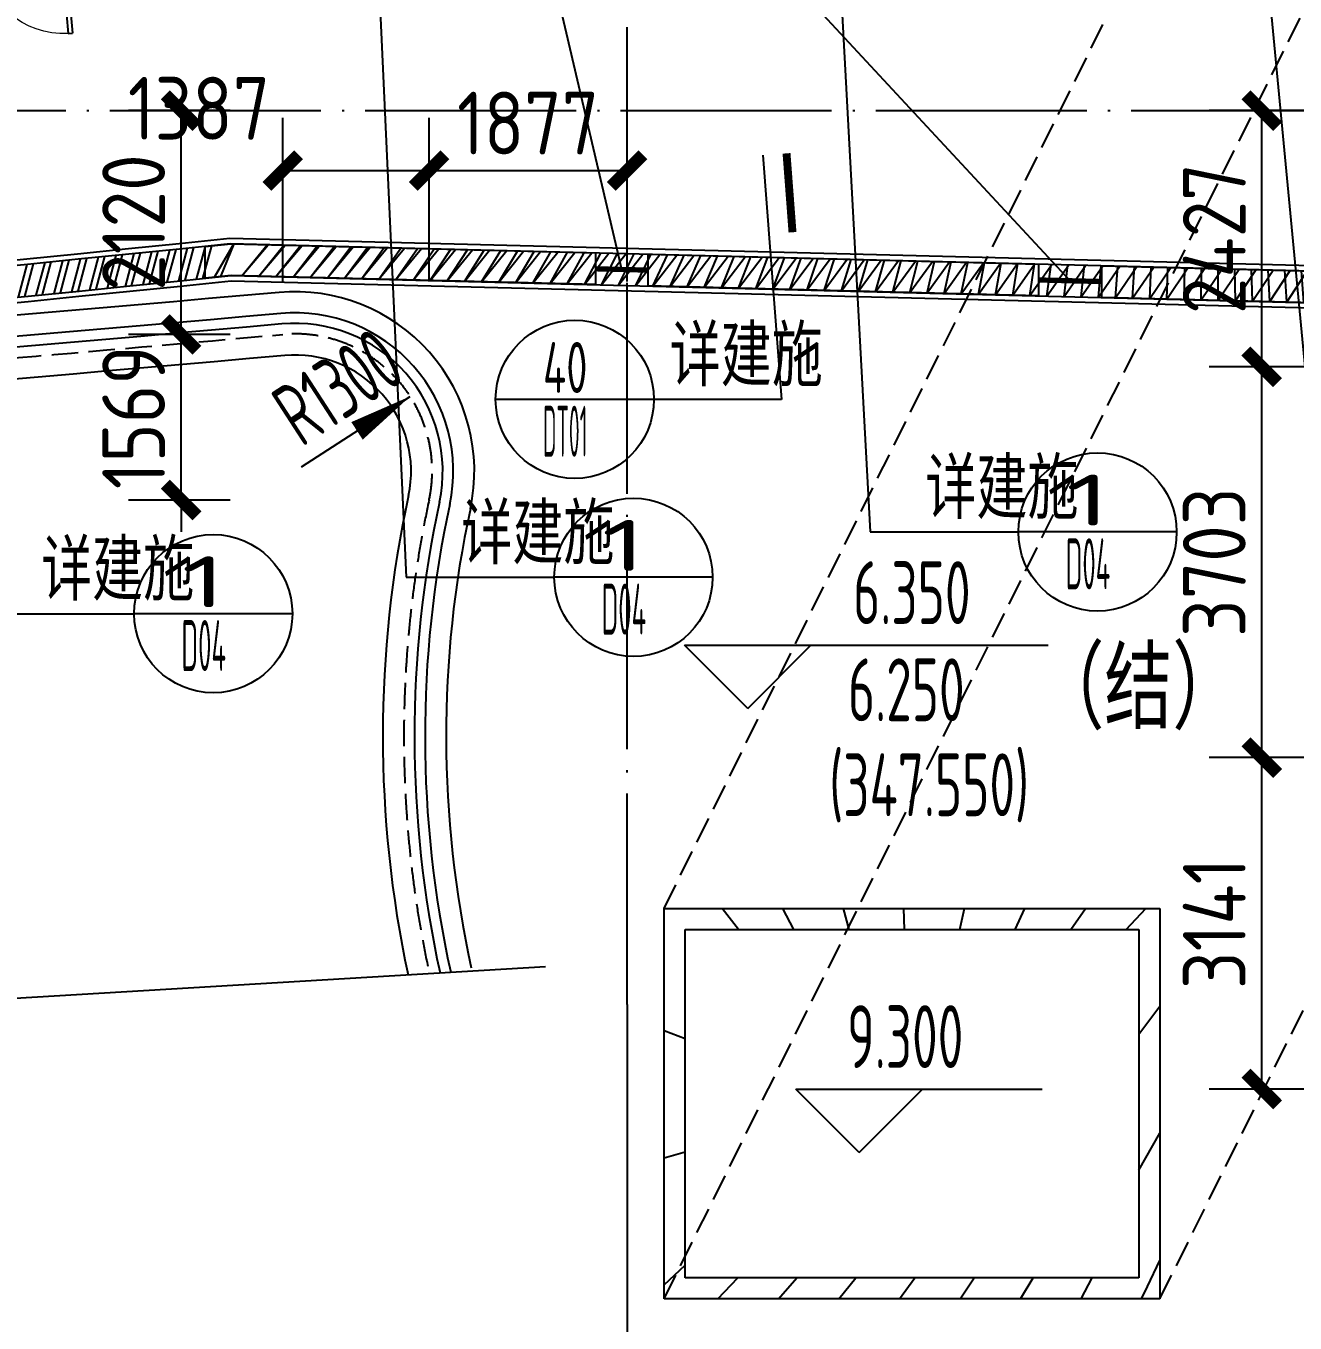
# Model space of a CAD drawing. Header units: inches. Extents: x 0 to 1813292486, y 0 to 3473589894.
# Drawn here: x 600645287 to 600657317, y 3473189729 to 3473202021 of the extents above; entities that cross this region are included whole.
import ezdxf
from ezdxf.enums import TextEntityAlignment as Align

# ---------------------------------------------------------------- set-up
doc = ezdxf.new("R2010")
doc.units = ezdxf.units.IN
doc.header["$LTSCALE"] = 1000
doc.header["$MEASUREMENT"] = 0
doc.linetypes.add('AX-MALL-GIRD-200$0$DOTE', pattern=[2.4200000000000004, 2, -0.2, 0.02, -0.2])
doc.linetypes.add('AX-MALL-WALL-P02-QT$0$DASH', pattern=[0.35, 0.25, -0.1])
for name, color, linetype in [('A-Anno-Note', 241, 'Continuous'), ('AX-MALL-DIM-P02$0$A-Anno-Dims', 3, 'Continuous'), ('AX-MALL-DIM-P02$0$A-Detl-Thin', 131, 'Continuous'), ('AX-MALL-DIM-P02$0$DIM_LEAD', 3, 'Continuous'), ('AX-MALL-DIM-SY-P02$0$A-Anno-Note', 241, 'Continuous'), ('AX-MALL-DIM-SY-P02$0$DIM_IDEN', 3, 'Continuous'), ('AX-MALL-GIRD-200$0$A-Grid', 222, 'AX-MALL-GIRD-200$0$DOTE'), ('AX-MALL-GIRD-200$0$A-Grid-Iden', 11, 'Continuous'), ('AX-MALL-P02-200$0$A-Anno-Note', 241, 'Continuous'), ('AX-MALL-WALL-P02$0$A-Anno-Note', 241, 'Continuous'), ('AX-MALL-WALL-P02-QT$0$A-Anno-Dims', 3, 'Continuous'), ('AX-MALL-WALL-P02-QT$0$A-Detl-Fine', 152, 'Continuous'), ('AX-MALL-WALL-P02-QT$0$A-Detl-Patt', 8, 'Continuous'), ('AX-MALL-WALL-P02-QT$0$A-Detl-Thin', 131, 'Continuous'), ('AX-MALL-WALL-P02-QT$0$A-Fixt', 81, 'Continuous'), ('AX-MALL-WALL-P02-QT$0$A-Hdrl', 31, 'Continuous'), ('AX-MALL-WALL-P02-QT$0$A-Wall', 2, 'Continuous'), ('AX-MALL-WALL-P02-QT$0$A-Wall-Patt', 13, 'Continuous'), ('AX-MALL-WALL-P02-QT$0$A-Wind', 4, 'Continuous'), ('AX-MALL-WORD-P02$0$A-Anno-Levl', 201, 'Continuous'), ('AX-MALL-WORD-P02$0$A-Anno-Note', 241, 'Continuous'), ('AX-MALL-ZTKD-P02$0$A-Anno-Note', 241, 'Continuous')]:
    doc.layers.add(name, color=color, linetype=linetype)
doc.styles.add('AX-MALL-DIM-P02$0$_TCH_DIM', font='gbenor.shx')
doc.styles.add('AX-MALL-DIM-P02$0$_TCH_DIM_T3', font='gbenor.shx')
doc.styles.add('AX-MALL-DIM-SY-P02$0$_TCH_DIM', font='gbenor.shx')
doc.styles.add('AX-MALL-DIM-SY-P02$0$_TCH_LABEL', font='gbenor.shx')
doc.styles.add('AX-MALL-GIRD-200$0$_TCH_DIM_T3', font='gbenor.shx')
doc.styles.add('AX-MALL-WORD-P02$0$_TCH_DIM', font='gbenor.shx')
doc.dimstyles.new('AX-MALL-DIM-P02$0$_TCH_ARCH&&200', dxfattribs={"dimtxt": 595, "dimasz": 300, "dimexe": 500, "dimexo": 500, "dimgap": 152.5, "dimtad": 1, "dimdec": 0, "dimzin": 0, "dimdsep": 46, "dimtxsty": 'AX-MALL-DIM-P02$0$_TCH_DIM_T3', "dimblk": 'AX-MALL-DIM-P02$0$_ArchTick', "dimcen": 0.09, "dimclrt": 7, "dimazin": 2, "dimtfac": 1, "dimtdec": 0, "dimtix": 1, "dimtmove": 2, "dimatfit": 3, "dimfxl": 500, "dimtolj": 1, "dimtzin": 0, "dimarcsym": 0})
doc.dimstyles.new('AX-MALL-GIRD-200$0$_TCH_ARCH&&200', dxfattribs={"dimtxt": 595, "dimasz": 300, "dimexe": 500, "dimexo": 500, "dimgap": 152.5, "dimtad": 1, "dimdec": 0, "dimzin": 0, "dimdsep": 46, "dimtxsty": 'AX-MALL-GIRD-200$0$_TCH_DIM_T3', "dimblk": 'AX-MALL-GIRD-200$0$_ArchTick', "dimcen": 0.09, "dimclrt": 7, "dimazin": 2, "dimtfac": 1, "dimtdec": 0, "dimtix": 1, "dimtmove": 2, "dimatfit": 3, "dimfxl": 500, "dimtolj": 1, "dimtzin": 0, "dimarcsym": 0})
pattern_1 = [(45, (0, 359.0227), (-353.55353201463, 353.55353201463), [])]

# ---------------------------------------------------------------- blocks, each defined once
blk = doc.blocks.new('AX-MALL-WORD-P02')
at = {"layer": 'AX-MALL-WORD-P02$0$A-Anno-Levl'}
for p, q in [((600445073.4350839, 3473031184.303263), (600444720.6378946, 3473031956.01185)), ((600444720.6378946, 3473031956.01185), (600447952.4414387, 3473030752.0702)), ((600445073.4350839, 3473031184.303263), (600444720.6378946, 3473031956.01185)), ((600444720.6378946, 3473031956.01185), (600447952.4414392, 3473030752.0702)), ((600445073.4350839, 3473031184.303263), (600445845.1436708, 3473031537.100452)), ((600445073.4350839, 3473031184.303263), (600445845.1436708, 3473031537.100452)), ((600444594.6818409, 3473026873.176319), (600444241.8846514, 3473027644.884906)), ((600444241.8846514, 3473027644.884906), (600446429.8369403, 3473026829.808478)), ((600444594.6818409, 3473026873.176319), (600445366.3904276, 3473027225.973508))]:
    blk.add_line(p, q, dxfattribs=at)
at = {"layer": 'AX-MALL-WORD-P02$0$A-Anno-Note', "style": 'AX-MALL-WORD-P02$0$_TCH_DIM', "width": 0.7}
for s, height, p in [('6.350', 595, (600446289.7845272, 3473031585.099209)), ('6.250', 595, (600445922.3887999, 3473030739.855594)), ('（结）', 675.177304964539, (600447595.0911422, 3473030116.72489)), ('(347.550)', 595, (600445441.6095527, 3473029958.32462)), ('9.300', 595, (600444767.1800283, 3473027662.837486))]:
    blk.add_text(s, height=height, rotation=339.5681613331429, dxfattribs=at).set_placement(p)
blk = doc.blocks.new('AX-MALL-GIRD-200$0$_ArchTick')
at = {"color": 0, "linetype": 'ByBlock', "const_width": 0.4}
blk.add_lwpolyline([(-0.5, -0.5), (0.5, 0.5)], dxfattribs=at)
blk = doc.blocks.new('*D430')
at = {"layer": 'AX-MALL-GIRD-200$0$A-Grid-Iden', "color": 0, "lineweight": -2, "transparency": 16777216}
for p, q in [((600434976.9779152, 3473031418.591693), (600433231.5137566, 3473026733.150959)), ((600442848.5183473, 3473028486.211906), (600441103.054189, 3473023800.771173)), ((600433406.0601724, 3473027201.695033), (600441277.6006048, 3473024269.315247))]:
    blk.add_line(p, q, dxfattribs=at)
at = {"layer": 'AX-MALL-GIRD-200$0$A-Grid-Iden', "color": 0, "lineweight": -2, "transparency": 16777216, "xscale": 300, "yscale": 300, "zscale": 300}
for p, rotation in [((600433406.0601724, 3473027201.695033), 159.5681613086433), ((600441277.6006048, 3473024269.315247), 339.5681613086433)]:
    blk.add_blockref('AX-MALL-GIRD-200$0$_ArchTick', p, dxfattribs=dict(at, rotation=rotation))
at = {"layer": 'AX-MALL-GIRD-200$0$A-Grid-Iden', "color": 7, "transparency": 16777216, "insert": (600437498.9221628, 3473026157.194806), "char_height": 595, "attachment_point": 5, "rotation": 339.5681613087273, "style": 'AX-MALL-GIRD-200$0$_TCH_DIM_T3'}
blk.add_mtext('\\A1;8400', dxfattribs=at)
blk = doc.blocks.new('*D431')
at = {"layer": 'AX-MALL-GIRD-200$0$A-Grid-Iden', "color": 0, "lineweight": -2, "transparency": 16777216}
for p, q in [((600442848.5183469, 3473028486.211906), (600441103.0541886, 3473023800.771173)), ((600450720.0587807, 3473025553.83212), (600448974.5946224, 3473020868.391387)), ((600441277.6006047, 3473024269.315247), (600449149.1410384, 3473021336.93546))]:
    blk.add_line(p, q, dxfattribs=at)
at = {"layer": 'AX-MALL-GIRD-200$0$A-Grid-Iden', "color": 0, "lineweight": -2, "transparency": 16777216, "xscale": 300, "yscale": 300, "zscale": 300}
for p, rotation in [((600441277.6006047, 3473024269.315247), 159.5681613090017), ((600449149.1410384, 3473021336.93546), 339.5681613090017)]:
    blk.add_blockref('AX-MALL-GIRD-200$0$_ArchTick', p, dxfattribs=dict(at, rotation=rotation))
at = {"layer": 'AX-MALL-GIRD-200$0$A-Grid-Iden', "color": 7, "transparency": 16777216, "insert": (600445370.4625957, 3473023224.81502), "char_height": 595, "attachment_point": 5, "rotation": 339.56816133717393, "style": 'AX-MALL-GIRD-200$0$_TCH_DIM_T3'}
blk.add_mtext('\\A1;8400', dxfattribs=at)
blk = doc.blocks.new('AX-MALL-WALL-P02-QT$0$tj')
at = {"layer": 'AX-MALL-WALL-P02-QT$0$A-Detl-Patt'}
h = blk.add_hatch(dxfattribs=at)
h.set_pattern_fill('STEEL', color=256, scale=100.0000000000001, angle=50.43183869082386)
h.set_pattern_definition([(75.00000000004839, (-14278.19445574284, 156289.8254051208), (-153.3407249234246, 41.08752340989569), []), (75.00000000004839, (-14317.88195610046, 156358.5661673546), (-153.3407249234246, 41.08752340989569), [])])
edge = h.paths.add_edge_path()
edge.add_arc((274302.9537697641, 370915.3693751197), 354853.2281302969, 270.9601093956941, 275.9513128638887)
edge.add_line((311095.3180618286, 17974.67259407043), (323404.2928284407, 17664.898229599))
edge.add_arc((337498.5854798314, -5423.033113246463), 27049.98445535583, 84.4296474408203, 121.40245730350341, ccw=False)
edge.add_line((340124.270958662, 21499.21483898163), (352435.6233639717, 23411.5238032341))
edge.add_line((352435.6233639717, 23411.5238032341), (352460.3320846558, 23263.57286787033))
edge.add_arc((262948.9762239404, 558936.3422532297), 543099.989586636, 279.486523026639, 288.5053300047131)
edge.add_line((435325.042740941, 43917.80823612213), (435185.9318172932, 44187.60760259628))
edge.add_arc((262948.9762341097, 558936.342259489), 542799.9895904897, 279.51816553668203, 288.50044427399206, ccw=False)
edge.add_line((352706.5441896915, 23608.95860147476), (352681.7270303965, 23756.88773488998))
edge.add_line((352681.7270303965, 23756.88773488998), (340117.7681742907, 21803.84383869171))
edge.add_arc((337510.0970116529, -5455.006554111635), 27383.29552171703, 84.53552636432372, 121.2026843873002)
edge.add_line((323323.7129554749, 17967.02113437653), (311085.7617697716, 18275.00808191299))
edge.add_arc((274273.8104503512, 371474.5356685471), 355112.6948552598, 270.96411062040687, 275.9501261722048, ccw=False)
edge.add_line((280248.9759351015, 16412.11376953125), (280248.9759185314, 16111.96136569977))
at = {"layer": 'AX-MALL-WALL-P02-QT$0$A-Anno-Dims'}
blk.add_lwpolyline([(288857.1425737143, 9925.344746112823), (301297.7050257975, 10665.22506613864), (301393.4524021485, 10986.47606685027), (301541.744501396, 10364.18228396449), (301634.609724993, 10685.26187376844), (314075.1721770763, 11425.14219379425)], dxfattribs=at)
at = {"layer": 'AX-MALL-WALL-P02-QT$0$A-Detl-Fine'}
blk.add_lwpolyline([(312776.6779203415, 15889.06128263474, 0.5057933304890928), (311603.0710744858, 17216.87819290161, -0.009862219660324335), (290201.3166089058, 15719.52766704559, -0.009862219660324335)], format="xyb", dxfattribs=at)
blk.add_arc((323333.2583994865, 13609.01555538177), 10799.99999568863, 167.812277594875, 192.0861970517644, dxfattribs=at)
at = {"layer": 'AX-MALL-WALL-P02-QT$0$A-Detl-Patt'}
blk.add_lwpolyline([(280198.975915432, 16060.34491729736, 0.02180849955295817), (311096.9104584455, 17924.61668777466), (323417.7743428946, 17614.54311561584, -0.1629356773668008), (340125.4079371691, 21448.86605024338), (352394.5430053473, 23353.968313694), (352419.2517255545, 23206.01737928391, 0.03942222493794532), (435396.202002883, 43888.90219545364), (435210.7234370708, 44248.62951469421, -0.03920937873966291), (352747.5828847885, 23666.53978204727), (352722.8640370369, 23813.88290309906, 0.001867459937400686), (340109.1358195543, 21853.10244989395, 0.1606924100046334), (323306.4717583656, 18015.03539133072), (311084.1675310135, 18325.06403398514, -0.02177831671389195), (280198.9759378433, 16460.54694795609), (280198.9759151936, 16060.34491682053)], format="xyb", dxfattribs=at)
blk.add_lwpolyline([(280248.9759185314, 16111.96136569977, 0.02178167726927171), (311095.3180618286, 17974.67259407043), (323404.2928284407, 17664.898229599, -0.162738558057914), (340124.270958662, 21499.21483898163), (352435.6233639717, 23411.5238032341), (352460.3320846558, 23263.57286787033, 0.0393722948737508), (435325.042740941, 43917.80823612213), (435185.9318172932, 44187.60760259628, -0.03921266428200118), (352706.5441896915, 23608.95860147476), (352681.7270303965, 23756.88773488998), (340117.7681742907, 21803.84383869171, 0.1613698761839217), (323323.7129554749, 17967.02113437653), (311085.7617697716, 18275.00808191299, -0.02175902998510405), (280248.9759351015, 16412.11376953125)], format="xyb", close=True, dxfattribs=at)
at = {"layer": 'AX-MALL-WALL-P02-QT$0$A-Detl-Patt', "linetype": 'AX-MALL-WALL-P02-QT$0$DASH'}
blk.add_lwpolyline([(312972.1701519489, 15846.83821773529, 0.5057933305651974), (311585.1802440882, 17416.07638263702, -0.009862219660373593), (290191.2955485582, 15919.27645206451, -0.009862219660373593)], format="xyb", dxfattribs=at)
blk.add_arc((323333.2583994865, 13609.01555538177), 10599.99999568863, 167.812277594875, 192.2513464885256, dxfattribs=at)
at = {"layer": 'AX-MALL-WALL-P02-QT$0$A-Detl-Thin'}
blk.add_lwpolyline([(313363.1546139717, 15762.39207792282, 0.5057933307449681), (311549.3985799551, 17814.47275686264, -0.009862219660295027), (290171.2534261942, 16318.77402639389, -0.009862219660295027)], format="xyb", dxfattribs=at)
blk.add_arc((323333.2583994865, 13609.01555538177), 10199.99999568863, 167.812277594875, 192.422894474626, dxfattribs=at)
at = {"layer": 'AX-MALL-WALL-P02-QT$0$A-Hdrl', "ltscale": 6}
for points in [[(313167.6623833179, 15804.6151509285, 0.5057933307811546), (311567.289411664, 17615.27457046509, -0.009862219660303602), (290181.2744878531, 16119.02524471283)], [(313069.9162671566, 15825.72667646408, 0.5057933306831415), (311576.2348271608, 17515.67547512054, -0.009862219660336973), (290186.285017252, 16019.15084171295, -0.009862219660336973)]]:
    blk.add_lwpolyline(points, format="xyb", dxfattribs=at)
for radius, end in [(10499.99999568863, 192.3362946655386), (10399.99999568863, 192.422894474626)]:
    blk.add_arc((323333.2583994865, 13609.01555538177), radius, 167.812277594875, end, dxfattribs=at)
blk = doc.blocks.new('AX-MALL-WALL-P02-QT$0$$DorLib2D$00000002')
for p, q in [((-0.5, -5.684341886080802e-17), (-0.5000000000000007, 0.4875)), ((-0.4750000000000007, 0.4875), (-0.5000000000000007, 0.4875)), ((-0.475, -2.842170943040401e-17), (-0.4750000000000007, 0.4875)), ((0.475, -2.842170943040401e-17), (0.4750000000000007, 0.4875)), ((0.4750000000000007, 0.4875), (0.5000000000000007, 0.4875)), ((0.5, -5.684341886080802e-17), (0.5000000000000007, 0.4875)), ((-0.5, -5.684341886080802e-17), (-0.475, -2.842170943040401e-17)), ((0.5, -5.684341886080802e-17), (0.475, -2.842170943040401e-17))]:
    blk.add_line(p, q)
at = {"lineweight": 13}
for centre, start, end in [((-0.4875, -4.263256414560601e-17), 0, 88.53071641864632), ((0.4875, -4.263256414560601e-17), 91.4692835813537, 180)]:
    blk.add_arc(centre, 0.4875, start, end, dxfattribs=at)
blk = doc.blocks.new('AX-MALL-DIM-SY-P02')
at = {"layer": 'AX-MALL-DIM-SY-P02$0$DIM_IDEN'}
for p, q in [((600444540.5457923, 3473039913.462859), (600442472.4323258, 3473033480.321378)), ((600448756.9820864, 3473038786.778435), (600446744.6779866, 3473032347.026937)), ((600452629.7655894, 3473037883.11028), (600450857.8227549, 3473031279.283369)), ((600447038.5611285, 3473036047.847753), (600446394.9948201, 3473033818.024379)), ((600445262.933006, 3473034239.750623), (600443857.3007858, 3473034763.389871)), ((600438619.7431436, 3473034547.310075), (600439937.1478397, 3473034056.538169)), ((600446394.9948201, 3473033818.024379), (600445262.9330059, 3473034239.750623)), ((600441342.7800598, 3473033532.898921), (600439937.1478398, 3473034056.538168)), ((600442472.4323258, 3473033480.321378), (600443789.837022, 3473032989.549472)), ((600445195.4692421, 3473032465.910225), (600443789.8370218, 3473032989.549472)), ((600446744.6779866, 3473032347.026937), (600448062.0826827, 3473031856.255032)), ((600449467.7149029, 3473031332.615784), (600448062.0826826, 3473031856.255032))]:
    blk.add_line(p, q, dxfattribs=at)
at = {"layer": 'AX-MALL-DIM-SY-P02$0$DIM_IDEN', "const_width": 75}
blk.add_lwpolyline([(600447254.737449, 3473035985.455458), (600447046.7631341, 3473035264.867723)], dxfattribs=at)
at = {"layer": 'AX-MALL-DIM-SY-P02$0$DIM_IDEN'}
for centre in [(600444560.1168958, 3473034501.570247), (600440639.9639498, 3473033794.718545), (600444492.6531321, 3473032727.729848), (600448764.8987929, 3473031594.435408)]:
    blk.add_circle(centre, 750, dxfattribs=at)
at = {"layer": 'AX-MALL-DIM-SY-P02$0$A-Anno-Note', "style": 'AX-MALL-DIM-SY-P02$0$_TCH_LABEL'}
for s, rotation, width, p, p2 in [('40', 339.5681613000222, 0.7773243953473064, (600444298.3149414, 3473034663.526218), (600444694.3441801, 3473034515.993706)), ('DT01', 339.5681613000222, 0.3962264151592051, (600444087.55421, 3473034097.770163), (600444483.5834486, 3473033950.237651)), ('1', 339.5681613000222, 3.000000000491123, (600440378.1619954, 3473033956.674516), (600440774.1912341, 3473033809.142004)), ('D04', 339.5681613000222, 0.488372093103206, (600440167.4012637, 3473033390.918461), (600440563.4305024, 3473033243.385949)), ('1', 339.5681612887383, 2.999999998905153, (600444230.8511775, 3473032889.68582), (600444626.8804159, 3473032742.153308)), ('D04', 339.5681613000222, 0.488372093103206, (600444020.090446, 3473032323.929765), (600444416.1196847, 3473032176.397253)), ('1', 339.5681613000222, 3.000000000491123, (600448503.0968385, 3473031756.391379), (600448899.1260772, 3473031608.858867)), ('D04', 339.5681613606018, 0.4883720929108458, (600448292.3361068, 3473031190.635324), (600448688.3653455, 3473031043.102812))]:
    blk.add_text(s, height=482.9906831399546, rotation=rotation, dxfattribs=dict(at, width=width)).set_placement(p, p2, align=Align.FIT)
at = {"layer": 'AX-MALL-DIM-SY-P02$0$A-Anno-Note', "style": 'AX-MALL-DIM-SY-P02$0$_TCH_DIM', "width": 0.7}
for rotation, p in [(339.5681613088448, (600439173.5127742, 3473034531.045355)), (339.5681613092246, (600445465.801683, 3473034354.206804)), (339.5681613088448, (600443026.2019565, 3473033464.056658)), (339.5681613088448, (600447298.4476173, 3473032330.762218))]:
    blk.add_text('详建施', height=506.3829787234042, rotation=rotation, dxfattribs=at).set_placement(p)
blk = doc.blocks.new('AX-MALL-DIM-P02$0$_ArchTick')
at = {"color": 0, "linetype": 'ByBlock', "const_width": 0.4}
blk.add_lwpolyline([(-0.5, -0.5), (0.5, 0.5)], dxfattribs=at)
blk = doc.blocks.new('*D1670')
at = {"layer": 'AX-MALL-DIM-P02$0$A-Anno-Dims', "color": 0, "lineweight": -2, "transparency": 16777216}
for p, q in [((600442355.8490936, 3473036513.077343), (600442897.770944, 3473037967.786511)), ((600442723.2245282, 3473037499.242438), (600444022.9563308, 3473037015.054204)), ((600443655.5808961, 3473036028.889109), (600444197.5027466, 3473037483.598277))]:
    blk.add_line(p, q, dxfattribs=at)
at = {"layer": 'AX-MALL-DIM-P02$0$A-Anno-Dims', "color": 0, "lineweight": -2, "transparency": 16777216, "xscale": 300, "yscale": 300, "zscale": 300}
for p, rotation in [((600442723.2245282, 3473037499.242438), 159.5681613189736), ((600444022.9563308, 3473037015.054204), 339.5681613189735)]:
    blk.add_blockref('AX-MALL-DIM-P02$0$_ArchTick', p, dxfattribs=dict(at, rotation=rotation))
at = {"layer": 'AX-MALL-DIM-P02$0$A-Anno-Dims', "color": 7, "transparency": 16777216, "insert": (600442184.9851286, 3473038329.362335), "char_height": 595, "attachment_point": 5, "rotation": 339.5681613189735, "style": 'AX-MALL-DIM-P02$0$_TCH_DIM_T3'}
blk.add_mtext('\\A1;1387', dxfattribs=at)
blk = doc.blocks.new('*D1671')
at = {"layer": 'AX-MALL-DIM-P02$0$A-Anno-Dims', "color": 0, "lineweight": -2, "transparency": 16777216}
for p, q in [((600443655.580896, 3473036028.889109), (600444197.5027465, 3473037483.598277)), ((600444022.9563307, 3473037015.054204), (600445781.6887932, 3473036359.874755)), ((600445414.3133585, 3473035373.709661), (600445956.235209, 3473036828.418828))]:
    blk.add_line(p, q, dxfattribs=at)
at = {"layer": 'AX-MALL-DIM-P02$0$A-Anno-Dims', "color": 0, "lineweight": -2, "transparency": 16777216, "xscale": 300, "yscale": 300, "zscale": 300}
for p, rotation in [((600444022.9563307, 3473037015.054204), 159.568161315882), ((600445781.6887932, 3473036359.874755), 339.5681613158819)]:
    blk.add_blockref('AX-MALL-DIM-P02$0$_ArchTick', p, dxfattribs=dict(at, rotation=rotation))
at = {"layer": 'AX-MALL-DIM-P02$0$A-Anno-Dims', "color": 7, "transparency": 16777216, "insert": (600445059.4143361, 3473037109.154145), "char_height": 595, "attachment_point": 5, "rotation": 339.5681613158819, "style": 'AX-MALL-DIM-P02$0$_TCH_DIM_T3'}
blk.add_mtext('\\A1;1877', dxfattribs=at)
blk = doc.blocks.new('*D1672')
at = {"layer": 'AX-MALL-DIM-P02$0$A-Anno-Dims', "color": 0, "lineweight": -2, "transparency": 16777216}
for p, q in [((600441278.2674627, 3473036380.940384), (600441382.9953122, 3473036662.066828)), ((600441712.7586039, 3473036219.079685), (600440809.7233893, 3473036555.4868)), ((600440730.4576688, 3473034910.425901), (600441278.2674627, 3473036380.940384)), ((600441164.9488101, 3473034748.565202), (600440261.9135953, 3473035084.972317)), ((600440730.4576688, 3473034910.425901), (600440625.7298193, 3473034629.299457))]:
    blk.add_line(p, q, dxfattribs=at)
at = {"layer": 'AX-MALL-DIM-P02$0$A-Anno-Dims', "color": 0, "lineweight": -2, "transparency": 16777216, "xscale": 300, "yscale": 300, "zscale": 300}
for p, rotation in [((600441278.2674627, 3473036380.940384), 249.5681613138664), ((600440730.4576688, 3473034910.425901), 69.56816131386647)]:
    blk.add_blockref('AX-MALL-DIM-P02$0$_ArchTick', p, dxfattribs=dict(at, rotation=rotation))
at = {"layer": 'AX-MALL-DIM-P02$0$A-Anno-Dims', "color": 7, "transparency": 16777216, "insert": (600440582.6728994, 3473035802.774917), "char_height": 595, "attachment_point": 5, "rotation": 69.56816131386645, "style": 'AX-MALL-DIM-P02$0$_TCH_DIM_T3'}
blk.add_mtext('\\A1;1569', dxfattribs=at)
blk = doc.blocks.new('*D1673')
at = {"layer": 'AX-MALL-DIM-P02$0$A-Anno-Dims', "color": 0, "lineweight": -2, "transparency": 16777216}
for p, q in [((600442452.9319584, 3473038205.965734), (600441549.8967435, 3473038542.372849)), ((600441278.267463, 3473036380.940386), (600442018.4408169, 3473038367.826434)), ((600441712.7586043, 3473036219.079686), (600440809.7233896, 3473036555.486802))]:
    blk.add_line(p, q, dxfattribs=at)
at = {"layer": 'AX-MALL-DIM-P02$0$A-Anno-Dims', "color": 0, "lineweight": -2, "transparency": 16777216, "xscale": 300, "yscale": 300, "zscale": 300}
for p, rotation in [((600442018.4408169, 3473038367.826434), 69.56816131513621), ((600441278.267463, 3473036380.940386), 249.5681613151362)]:
    blk.add_blockref('AX-MALL-DIM-P02$0$_ArchTick', p, dxfattribs=dict(at, rotation=rotation))
at = {"layer": 'AX-MALL-DIM-P02$0$A-Anno-Dims', "color": 7, "transparency": 16777216, "insert": (600441226.6644741, 3473037531.475183), "char_height": 595, "attachment_point": 5, "rotation": 69.56816131513621, "style": 'AX-MALL-DIM-P02$0$_TCH_DIM_T3'}
blk.add_mtext('\\A1;2120', dxfattribs=at)
blk = doc.blocks.new('*D1680')
at = {"layer": 'AX-MALL-DIM-P02$0$A-Anno-Dims', "color": 0, "lineweight": -2, "transparency": 16777216}
for p, q in [((600451644.3360769, 3473032725.068738), (600451996.1088423, 3473033669.350774)), ((600451821.5624269, 3473033200.8067), (600451540.4359828, 3473033305.53455)), ((600451821.5624269, 3473033200.8067), (600453355.8549736, 3473032629.237707)), ((600453178.6286235, 3473032153.499745), (600453530.4013889, 3473033097.781781)), ((600453355.8549736, 3473032629.237707), (600453636.9814177, 3473032524.509858))]:
    blk.add_line(p, q, dxfattribs=at)
at = {"layer": 'AX-MALL-DIM-P02$0$A-Anno-Dims', "color": 0, "lineweight": -2, "transparency": 16777216, "xscale": 300, "yscale": 300, "zscale": 300}
for p, rotation in [((600451821.5624269, 3473033200.8067), 339.5681613527256), ((600453355.8549736, 3473032629.237707), 159.5681613527256)]:
    blk.add_blockref('AX-MALL-DIM-P02$0$_ArchTick', p, dxfattribs=dict(at, rotation=rotation))
at = {"layer": 'AX-MALL-DIM-P02$0$A-Anno-Dims', "color": 7, "transparency": 16777216, "insert": (600452745.8004739, 3473033336.711871), "char_height": 595, "attachment_point": 5, "rotation": 339.56816135272555, "style": 'AX-MALL-DIM-P02$0$_TCH_DIM_T3'}
blk.add_mtext('\\A1;1637', dxfattribs=at)
blk = doc.blocks.new('*D1681')
at = {"layer": 'AX-MALL-DIM-P02$0$A-Anno-Dims', "color": 0, "lineweight": -2, "transparency": 16777216}
for p, q in [((600450212.8324314, 3473028773.020841), (600449008.6945715, 3473029221.597526)), ((600448380.8812518, 3473026104.041608), (600449477.2386451, 3473029047.05111)), ((600449116.475038, 3473025830.011339), (600447912.3371782, 3473026278.588023))]:
    blk.add_line(p, q, dxfattribs=at)
at = {"layer": 'AX-MALL-DIM-P02$0$A-Anno-Dims', "color": 0, "lineweight": -2, "transparency": 16777216, "xscale": 300, "yscale": 300, "zscale": 300}
for p, rotation in [((600449477.2386451, 3473029047.05111), 69.56816136208886), ((600448380.8812518, 3473026104.041608), 249.5681613620889)]:
    blk.add_blockref('AX-MALL-DIM-P02$0$_ArchTick', p, dxfattribs=dict(at, rotation=rotation))
at = {"layer": 'AX-MALL-DIM-P02$0$A-Anno-Dims', "color": 7, "transparency": 16777216, "insert": (600448507.3702828, 3473027732.638133), "char_height": 595, "attachment_point": 5, "rotation": 69.56816136208886, "style": 'AX-MALL-DIM-P02$0$_TCH_DIM_T3'}
blk.add_mtext('\\A1;3141', dxfattribs=at)
blk = doc.blocks.new('*D1682')
at = {"layer": 'AX-MALL-DIM-P02$0$A-Anno-Dims', "color": 0, "lineweight": -2, "transparency": 16777216}
for p, q in [((600451505.5737693, 3473032243.194038), (600450301.4359093, 3473032691.770723)), ((600449477.2386453, 3473029047.051111), (600450769.9799829, 3473032517.224308)), ((600450212.8324317, 3473028773.020842), (600449008.6945717, 3473029221.597527))]:
    blk.add_line(p, q, dxfattribs=at)
at = {"layer": 'AX-MALL-DIM-P02$0$A-Anno-Dims', "color": 0, "lineweight": -2, "transparency": 16777216, "xscale": 300, "yscale": 300, "zscale": 300}
for p, rotation in [((600450769.9799829, 3473032517.224308), 69.56816135909264), ((600449477.2386453, 3473029047.051111), 249.5681613590926)]:
    blk.add_blockref('AX-MALL-DIM-P02$0$_ArchTick', p, dxfattribs=dict(at, rotation=rotation))
at = {"layer": 'AX-MALL-DIM-P02$0$A-Anno-Dims', "color": 7, "transparency": 16777216, "insert": (600449701.9196483, 3473030939.229483), "char_height": 595, "attachment_point": 5, "rotation": 69.56816135909264, "style": 'AX-MALL-DIM-P02$0$_TCH_DIM_T3'}
blk.add_mtext('\\A1;3703', dxfattribs=at)
blk = doc.blocks.new('*D1683')
at = {"layer": 'AX-MALL-DIM-P02$0$A-Anno-Dims', "color": 0, "lineweight": -2, "transparency": 16777216}
for p, q in [((600452352.9722885, 3473034517.910212), (600451148.8344287, 3473034966.486896)), ((600450769.9799827, 3473032517.224307), (600451617.3785022, 3473034791.940481)), ((600451505.5737691, 3473032243.194037), (600450301.4359092, 3473032691.770722))]:
    blk.add_line(p, q, dxfattribs=at)
at = {"layer": 'AX-MALL-DIM-P02$0$A-Anno-Dims', "color": 0, "lineweight": -2, "transparency": 16777216, "xscale": 300, "yscale": 300, "zscale": 300}
for p, rotation in [((600451617.3785022, 3473034791.940481), 69.56816136275265), ((600450769.9799827, 3473032517.224307), 249.5681613627526)]:
    blk.add_blockref('AX-MALL-DIM-P02$0$_ArchTick', p, dxfattribs=dict(at, rotation=rotation))
at = {"layer": 'AX-MALL-DIM-P02$0$A-Anno-Dims', "color": 7, "transparency": 16777216, "insert": (600450771.9895762, 3473033811.674168), "char_height": 595, "attachment_point": 5, "rotation": 69.56816136275265, "style": 'AX-MALL-DIM-P02$0$_TCH_DIM_T3'}
blk.add_mtext('\\A1;2427', dxfattribs=at)
blk = doc.blocks.new('AX-MALL-GIRD-200')
at = {"layer": 'AX-MALL-GIRD-200$0$A-Grid'}
for p, q in [((600443023.064764, 3473028954.75598), (600481752.6037133, 3473132918.483062)), ((600214611.1823212, 3473123083.703041), (600572507.1864198, 3472989756.939759))]:
    blk.add_line(p, q, dxfattribs=at)
at = {"layer": 'AX-MALL-GIRD-200$0$A-Grid-Iden'}
blk.add_line((600443023.064764, 3473028954.75598), (600440230.3221105, 3473021458.050806), dxfattribs=at)
for base, p1, p2, angle, picture, middle, turn in [((600441277.6006048, 3473024269.315247), (600435151.5243306, 3473031887.135766), (600443023.064763, 3473028954.75598), 339.56816130864325, '*D430', (600437498.9221628, 3473026157.194806), 339.5681613087274), ((600449149.1410384, 3473021336.93546), (600443023.064763, 3473028954.75598), (600450894.6051967, 3473026022.376194), 339.5681613120495, '*D431', (600445370.4625957, 3473023224.81502), 339.5681613371739)]:
    dim = blk.add_linear_dim(base=base, p1=p1, p2=p2, angle=angle, dimstyle='AX-MALL-GIRD-200$0$_TCH_ARCH&&200', override={"dimgap": 0}, dxfattribs=at)
    dim.commit()
    dim.dimension.update_dxf_attribs({"geometry": picture, "text_midpoint": middle, "dimtype": 129, "text_rotation": turn})
blk = doc.blocks.new('AX-MALL-WALL-P02-QT')
at = {"layer": 'AX-MALL-WALL-P02-QT$0$A-Wall-Patt'}
h = blk.add_hatch(dxfattribs=at)
h.set_pattern_fill('普通砖', color=256, scale=200, style=0)
h.set_pattern_definition(pattern_1)
h.paths.add_polyline_path([(600442378.046973, 3473026219.237061), (600442635.2831686, 3473026336.836124), (600443787.2895014, 3473029429.226977), (600443669.6904385, 3473029686.463173)])
h = blk.add_hatch(dxfattribs=at)
h.set_pattern_fill('普通砖', color=256, scale=200, style=0)
h.set_pattern_definition(pattern_1)
h.paths.add_polyline_path([(600443669.6904385, 3473029686.463173), (600443787.2895014, 3473029429.226977), (600447816.7685354, 3473027928.127801), (600448074.0047309, 3473028045.726864)])
h = blk.add_hatch(dxfattribs=at)
h.set_pattern_fill('普通砖', color=256, scale=200, style=0)
h.set_pattern_definition(pattern_1)
h.paths.add_polyline_path([(600448074.0047309, 3473028045.726864), (600447816.7685354, 3473027928.127801), (600446664.7622025, 3473024835.736948), (600446782.3612654, 3473024578.500752)])
h = blk.add_hatch(dxfattribs=at)
h.set_pattern_fill('普通砖', color=256, scale=200, style=0)
h.set_pattern_definition(pattern_1)
h.paths.add_polyline_path([(600446782.3612654, 3473024578.500752), (600446664.7622025, 3473024835.736948), (600442635.2831686, 3473026336.836124), (600442378.046973, 3473026219.237061)])
at = {"layer": 'AX-MALL-WALL-P02-QT$0$A-Detl-Patt', "linetype": 'AX-MALL-WALL-P02-QT$0$DASH'}
for p, q in [((600443669.6904386, 3473029686.463173), (600463593.2109896, 3473048365.180917)), ((600442378.0469737, 3473026219.237061), (600462301.5675247, 3473044897.954804)), ((600446782.3612655, 3473024578.500752), (600466705.8818165, 3473043257.218496))]:
    blk.add_line(p, q, dxfattribs=at)
at = {"layer": 'AX-MALL-WALL-P02-QT$0$A-Detl-Thin'}
for points in [[(600441677.4819282, 3473036801.00783), (600441782.6740619, 3473037083.380576), (600442018.6118515, 3473037021.578858), (600445228.0614644, 3473035733.114233), (600445123.3004546, 3473035451.898776), (600441917.2605665, 3473036738.994534)], [(600445587.4517981, 3473035265.560725), (600445692.2128073, 3473035546.776181), (600449126.9327462, 3473034167.874602), (600449022.1717372, 3473033886.659145)], [(600449579.1533487, 3473033663.053483), (600449683.9143581, 3473033944.26894), (600453072.2191658, 3473032584.001165), (600452967.4581566, 3473032302.785709)]]:
    blk.add_lwpolyline(points, close=True, dxfattribs=at)
at = {"layer": 'AX-MALL-WALL-P02-QT$0$A-Fixt', "const_width": 50}
for points in [[(600445175.6809593, 3473035592.506504), (600445639.8323026, 3473035406.168453)], [(600449074.5522414, 3473034027.266873), (600449631.5338534, 3473033803.661212)]]:
    blk.add_lwpolyline(points, dxfattribs=at)
at = {"layer": 'AX-MALL-WALL-P02-QT$0$A-Wall'}
for p, q in [((600442378.046973, 3473026219.237061), (600443669.6904385, 3473029686.463173)), ((600443669.6904385, 3473029686.463173), (600448074.0047309, 3473028045.726864)), ((600442635.2831686, 3473026336.836124), (600443787.2895014, 3473029429.226977)), ((600443787.2895014, 3473029429.226977), (600447816.7685354, 3473027928.127801)), ((600448074.0047309, 3473028045.726864), (600446782.3612654, 3473024578.500752)), ((600447816.7685354, 3473027928.127801), (600446664.7622025, 3473024835.736948)), ((600446664.7622025, 3473024835.736948), (600442635.2831686, 3473026336.836124)), ((600446782.3612654, 3473024578.500752), (600442378.046973, 3473026219.237061))]:
    blk.add_line(p, q, dxfattribs=at)
at = {"layer": 'AX-MALL-WALL-P02-QT$0$A-Detl-Thin', "rotation": 339.5681613091762}
blk.add_blockref('AX-MALL-WALL-P02-QT$0$tj', (600144118.6961328, 3473128496.287411), dxfattribs=at)
at = {"layer": 'AX-MALL-WALL-P02-QT$0$A-Wind'}
blk.add_blockref('AX-MALL-GIRD-200', (0, 0), dxfattribs=at)
at = {"layer": 'AX-MALL-WALL-P02-QT$0$A-Wind', "xscale": 1600, "yscale": -1600, "zscale": 200, "rotation": 344.4321311698246}
blk.add_blockref('AX-MALL-WALL-P02-QT$0$$DorLib2D$00000002', (600440747.7288189, 3473040383.077089), dxfattribs=at)
blk = doc.blocks.new('AX-MALL-WALL-P02')
at = {"layer": 'AX-MALL-WALL-P02$0$A-Anno-Note'}
blk.add_blockref('AX-MALL-WORD-P02', (0, 0), dxfattribs=at)
blk.add_blockref('AX-MALL-WALL-P02-QT', (0, 0), dxfattribs=at)
blk = doc.blocks.new('AX-MALL-ZTKD-P02')
at = {"layer": 'AX-MALL-ZTKD-P02$0$A-Anno-Note'}
blk.add_blockref('AX-MALL-GIRD-200', (0, 0), dxfattribs=at)
blk = doc.blocks.new('AX-MALL-DIM-P02')
at = {"layer": 'AX-MALL-DIM-P02$0$A-Anno-Dims'}
blk.add_lwpolyline([(600441907.6781607, 3473034806.027349), (600442716.84903, 3473034985.821679), (600443107.3260428, 3473035072.584013)], dxfattribs=at)
blk.add_lwpolyline([(600442521.6105237, 3473034942.440512, 198, 0, 0), (600443107.3260428, 3473035072.584013, 0, 0, 0)], format="xyseb", dxfattribs=at)
at = {"layer": 'AX-MALL-DIM-P02$0$DIM_LEAD'}
for p in [(600445407.756631, 3473035499.337479), (600449353.0430477, 3473033915.464043)]:
    blk.add_line(p, (600446183.100848, 3473041582.939119), dxfattribs=at)
at = {"layer": 'AX-MALL-DIM-P02$0$A-Anno-Dims'}
blk.add_blockref('AX-MALL-DIM-SY-P02', (0, 0), dxfattribs=at)
at = {"layer": 'AX-MALL-DIM-P02$0$A-Detl-Thin'}
blk.add_blockref('AX-MALL-ZTKD-P02', (-2.384185791015625e-06, 9.5367431640625e-07), dxfattribs=at)
at = {"layer": 'AX-MALL-DIM-P02$0$A-Anno-Dims', "color": 7, "style": 'AX-MALL-DIM-P02$0$_TCH_DIM', "width": 0.7}
blk.add_text('R1300', height=595, rotation=12.52736247139036, dxfattribs=at).set_placement((600441972.2192743, 3473034976.587293))
at = {"layer": 'AX-MALL-DIM-P02$0$A-Anno-Dims'}
dim = blk.add_linear_dim(base=(600444022.9563308, 3473037015.054204), p1=(600442181.3026776, 3473036044.53327), p2=(600443481.0344803, 3473035560.345036), angle=339.5681613374322, dimstyle='AX-MALL-DIM-P02$0$_TCH_ARCH&&200', dxfattribs=at)
dim.commit()
dim.dimension.update_dxf_attribs({"geometry": '*D1670', "text_midpoint": (600442184.9851286, 3473038329.362335), "dimtype": 129})
for p1, p2, distance, picture, middle in [((600442181.3026776, 3473036044.53327), (600442921.4760317, 3473038031.419318), 963.660908612831, '*D1673', (600441226.6644741, 3473037531.475183)), ((600443481.0344802, 3473035560.345036), (600445239.7669427, 3473034905.165587), 1552.3717516518007, '*D1671', (600445059.4143361, 3473037109.154145)), ((600441633.4928833, 3473034574.018786), (600442181.3026776, 3473036044.53327), 963.6609080586987, '*D1672', (600440582.6728994, 3473035802.774917)), ((600451974.1178428, 3473032068.647623), (600452821.5163623, 3473034343.363797), 1284.9782206154252, '*D1683', (600450771.9895762, 3473033811.674168)), ((600451469.7896614, 3473032256.524665), (600453004.082208, 3473031684.955672), 1007.6768533840063, '*D1680', (600452745.8004739, 3473033336.711871)), ((600450681.376505, 3473028598.474426), (600451974.1178428, 3473032068.647623), 1284.9782208366362, '*D1682', (600449701.9196483, 3473030939.229483)), ((600449585.0191116, 3473025655.464923), (600450681.376505, 3473028598.474426), 1284.9782205037154, '*D1681', (600448507.3702828, 3473027732.638133))]:
    dim = blk.add_aligned_dim(p1=p1, p2=p2, distance=distance, dimstyle='AX-MALL-DIM-P02$0$_TCH_ARCH&&200', dxfattribs=at)
    dim.commit()
    dim.dimension.update_dxf_attribs({"geometry": picture, "text_midpoint": middle})
blk = doc.blocks.new('AX-MALL-P02-200')
at = {"layer": 'AX-MALL-P02-200$0$A-Anno-Note'}
blk.add_blockref('AX-MALL-WALL-P02', (0, 0), dxfattribs=at)
blk.add_blockref('AX-MALL-DIM-P02', (0, 0), dxfattribs=at)

msp = doc.modelspace()

# ---------------------------------------------------------------- block references
at = {"layer": 'A-Anno-Note', "rotation": 20.43183869077545}
msp.add_blockref('AX-MALL-P02-200', (1250392458.527329, 9048125.682563305), dxfattribs=at)

doc.saveas('drawing.dxf')
